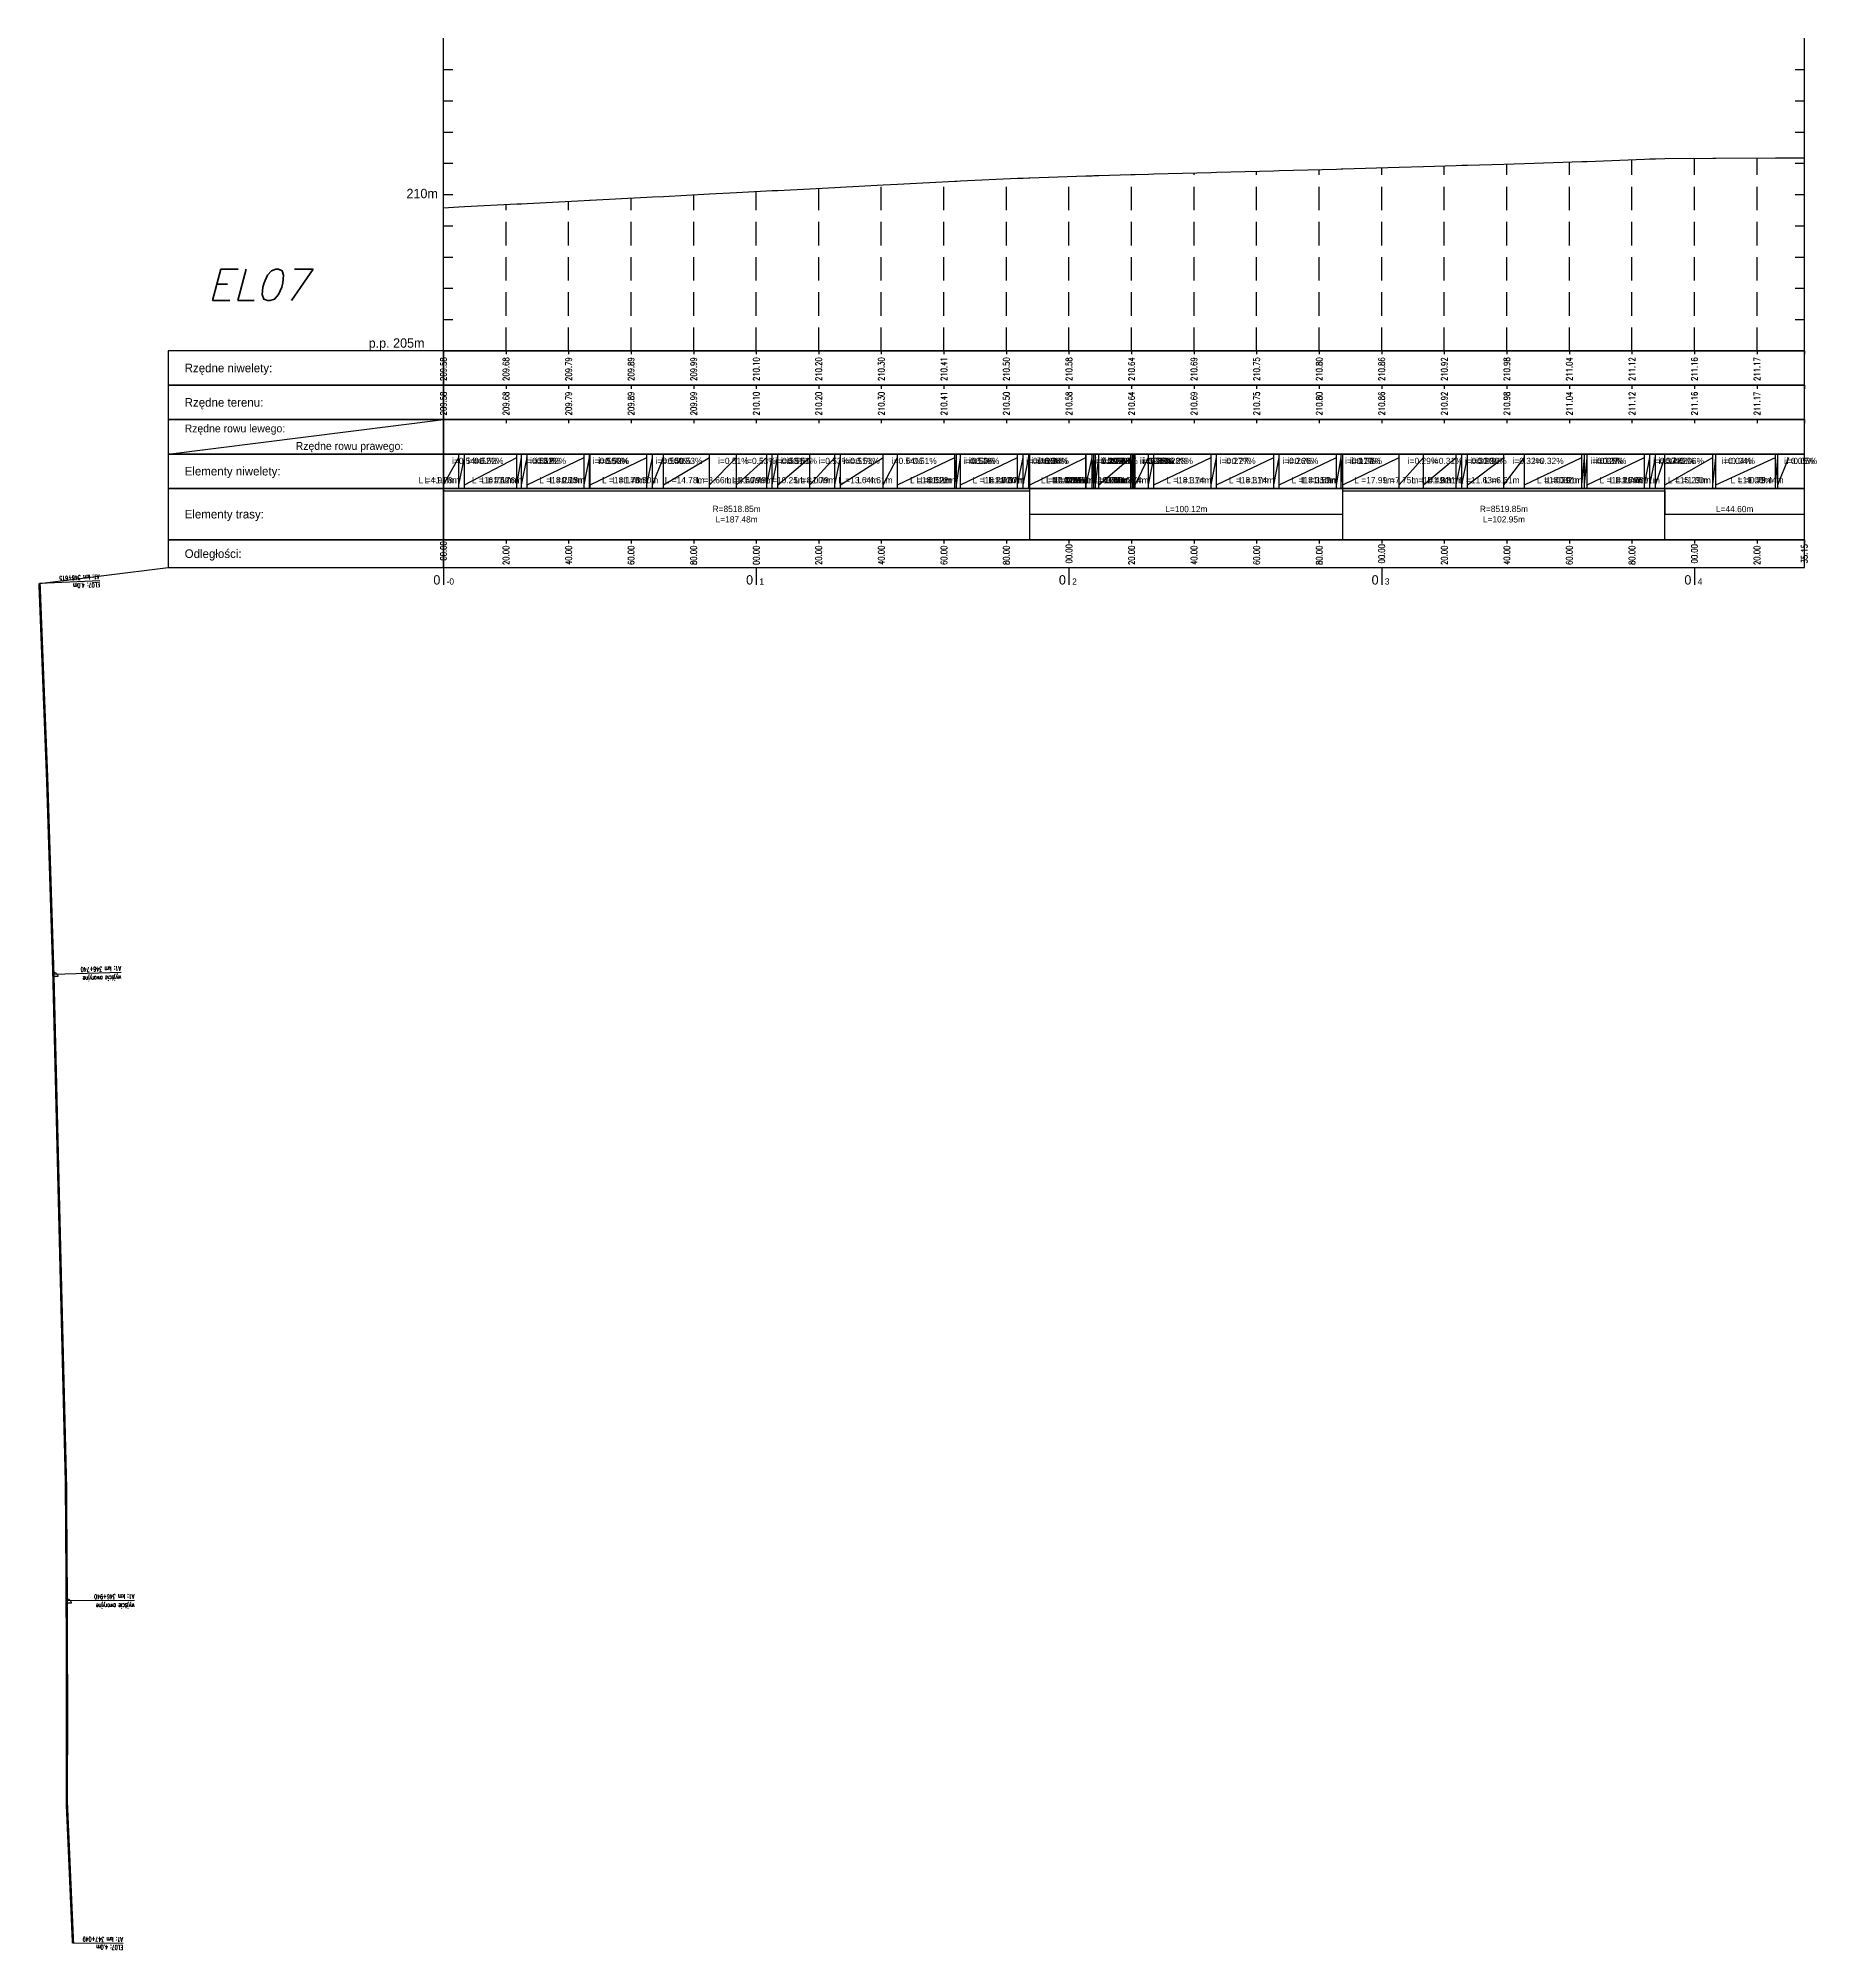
# Model space of a CAD drawing. Header units: metres. Extents: x 7399493 to 7407015, y 5696902 to 5712236.
# Drawn here: x 7405638 to 7406207, y 5701570 to 5702182 of the extents above; entities that cross this region are included whole.
import ezdxf

# ---------------------------------------------------------------- set-up
doc = ezdxf.new("R2010")
doc.units = ezdxf.units.M
doc.linetypes.add('DASHED', pattern=[0.75, 0.5, -0.25])
for name, color, linetype in [('Drzwi ewakuacyjne', 100, 'Continuous'), ('Drzwi ewakuacyjne_opis', 7, 'Continuous'), ('Ekran_akustyczny_4m', 100, 'Continuous'), ('Ekran_akustyczny_4m_opis', 7, 'Continuous'), ('pomoc', 140, 'Continuous'), ('PR_0', 7, 'Continuous'), ('PR_istniejacy_teren', 7, 'Continuous')]:
    doc.layers.add(name, color=color, linetype=linetype)
doc.styles.add('simplex 0.60', font='simplex.shx', dxfattribs={"width": 0.6})
doc.styles.add('simplex 0.80', font='simplex.shx', dxfattribs={"width": 0.8})
doc.styles.add('Standard poch.', font='simplex.shx', dxfattribs={"oblique": 15})

# ---------------------------------------------------------------- blocks, each defined once
blk = doc.blocks.new('Wyjście awaryjne')
at = {"layer": 'Drzwi ewakuacyjne'}
blk.add_lwpolyline([(0, 0), (-1.4, 0, 0.414214), (0, -1.4)], format="xyb", close=True, dxfattribs=at)
blk = doc.blocks.new('*U153')
at = {"layer": 'pomoc', "color": 7, "linetype": 'Continuous', "lineweight": -3}
for p, q in [((0, 0), (0, 100)), ((435.15, 0), (435.15, 100)), ((0, 90), (3, 90)), ((432.15, 90), (435.15, 90)), ((0, 80), (3, 80)), ((432.15, 80), (435.15, 80)), ((0, 70), (3, 70)), ((432.15, 70), (435.15, 70)), ((0, 60), (3, 60)), ((432.15, 60), (435.15, 60)), ((0, 50), (3, 50)), ((432.15, 50), (435.15, 50)), ((0, 40), (3, 40)), ((432.15, 40), (435.15, 40)), ((0, 30), (3, 30)), ((432.15, 30), (435.15, 30)), ((0, 20), (3, 20)), ((432.15, 20), (435.15, 20)), ((0, 10), (3, 10)), ((432.15, 10), (435.15, 10)), ((0, 0), (435.15, 0)), ((432.15, 0), (435.15, 0)), ((0, -11), (0, -12.1)), ((20, -11), (20, -12.1)), ((40, -11), (40, -12.1)), ((60, -11), (60, -12.1)), ((80, -11), (80, -12.1)), ((100, -11), (100, -12.1)), ((120, -11), (120, -12.1)), ((140, -11), (140, -12.1)), ((160, -11), (160, -12.1)), ((180, -11), (180, -12.1)), ((200, -11), (200, -12.1)), ((220, -11), (220, -12.1)), ((240, -11), (240, -12.1)), ((260, -11), (260, -12.1)), ((280, -11), (280, -12.1)), ((300, -11), (300, -12.1)), ((320, -11), (320, -12.1)), ((340, -11), (340, -12.1)), ((360, -11), (360, -12.1)), ((380, -11), (380, -12.1)), ((400, -11), (400, -12.1)), ((420, -11), (420, -12.1)), ((435.15, -11), (435.15, -12.1)), ((-88, -33), (0, -22)), ((0, -22), (0, -23.1)), ((20, -22), (20, -23.1)), ((40, -22), (40, -23.1)), ((60, -22), (60, -23.1)), ((80, -22), (80, -23.1)), ((100, -22), (100, -23.1)), ((120, -22), (120, -23.1)), ((140, -22), (140, -23.1)), ((160, -22), (160, -23.1)), ((180, -22), (180, -23.1)), ((200, -22), (200, -23.1)), ((220, -22), (220, -23.1)), ((240, -22), (240, -23.1)), ((260, -22), (260, -23.1)), ((280, -22), (280, -23.1)), ((300, -22), (300, -23.1)), ((320, -22), (320, -23.1)), ((340, -22), (340, -23.1)), ((360, -22), (360, -23.1)), ((380, -22), (380, -23.1)), ((400, -22), (400, -23.1)), ((420, -22), (420, -23.1)), ((435.15, -22), (435.15, -23.1)), ((0, -60.5), (0, -61.6)), ((20, -60.5), (20, -61.6)), ((40, -60.5), (40, -61.6)), ((60, -60.5), (60, -61.6)), ((80, -60.5), (80, -61.6)), ((100, -60.5), (100, -61.6)), ((120, -60.5), (120, -61.6)), ((140, -60.5), (140, -61.6)), ((160, -60.5), (160, -61.6)), ((180, -60.5), (180, -61.6)), ((200, -60.5), (200, -61.6)), ((220, -60.5), (220, -61.6)), ((240, -60.5), (240, -61.6)), ((260, -60.5), (260, -61.6)), ((280, -60.5), (280, -61.6)), ((300, -60.5), (300, -61.6)), ((320, -60.5), (320, -61.6)), ((340, -60.5), (340, -61.6)), ((360, -60.5), (360, -61.6)), ((380, -60.5), (380, -61.6)), ((400, -60.5), (400, -61.6)), ((420, -60.5), (420, -61.6)), ((435.15, -60.5), (435.15, -61.6)), ((0, -69.3), (0, -74.8)), ((100, -69.3), (100, -74.8)), ((200, -69.3), (200, -74.8)), ((300, -69.3), (300, -74.8)), ((400, -69.3), (400, -74.8))]:
    blk.add_line(p, q, dxfattribs=at)
at = {"layer": 'pomoc', "color": 7, "linetype": 'DASHED', "lineweight": -3, "ltscale": 15}
for p, q in [((435.15, 0), (435.15, 100)), ((380, 0), (380, 61.16)), ((400, 0), (400, 61.63)), ((420, 0), (420, 61.72)), ((180, 0), (180, 55.03)), ((200, 0), (200, 55.79)), ((220, 0), (220, 56.39)), ((240, 0), (240, 56.94)), ((260, 0), (260, 57.48)), ((280, 0), (280, 58.01)), ((300, 0), (300, 58.58)), ((320, 0), (320, 59.18)), ((340, 0), (340, 59.79)), ((360, 0), (360, 60.44)), ((80, 0), (80, 49.93)), ((100, 0), (100, 50.97)), ((120, 0), (120, 52.01)), ((140, 0), (140, 53.05)), ((160, 0), (160, 54.08)), ((0, 0), (0, 45.77)), ((20, 0), (20, 46.81)), ((40, 0), (40, 47.85)), ((60, 0), (60, 48.9))]:
    blk.add_line(p, q, dxfattribs=at)
at = {"layer": 'pomoc', "color": 1, "linetype": 'Continuous', "lineweight": -3}
for p, q in [((0, 0), (0, -1.1)), ((20, 0), (20, -1.1)), ((40, 0), (40, -1.1)), ((60, 0), (60, -1.1)), ((80, 0), (80, -1.1)), ((100, 0), (100, -1.1)), ((120, 0), (120, -1.1)), ((140, 0), (140, -1.1)), ((160, 0), (160, -1.1)), ((180, 0), (180, -1.1)), ((200, 0), (200, -1.1)), ((220, 0), (220, -1.1)), ((240, 0), (240, -1.1)), ((260, 0), (260, -1.1)), ((280, 0), (280, -1.1)), ((300, 0), (300, -1.1)), ((320, 0), (320, -1.1)), ((340, 0), (340, -1.1)), ((360, 0), (360, -1.1)), ((380, 0), (380, -1.1)), ((400, 0), (400, -1.1)), ((420, 0), (420, -1.1)), ((435.15, 0), (435.15, -1.1)), ((0, -22), (0, -23.1)), ((20, -22), (20, -23.1)), ((40, -22), (40, -23.1)), ((60, -22), (60, -23.1)), ((80, -22), (80, -23.1)), ((100, -22), (100, -23.1)), ((120, -22), (120, -23.1)), ((140, -22), (140, -23.1)), ((160, -22), (160, -23.1)), ((180, -22), (180, -23.1)), ((200, -22), (200, -23.1)), ((220, -22), (220, -23.1)), ((240, -22), (240, -23.1)), ((260, -22), (260, -23.1)), ((280, -22), (280, -23.1)), ((300, -22), (300, -23.1)), ((320, -22), (320, -23.1)), ((340, -22), (340, -23.1)), ((360, -22), (360, -23.1)), ((380, -22), (380, -23.1)), ((400, -22), (400, -23.1)), ((420, -22), (420, -23.1)), ((435.15, -22), (435.15, -23.1)), ((0, -44), (0, -33)), ((0, -42.9), (4.91, -34.1)), ((4.91, -44), (4.91, -33)), ((4.91, -42.9), (6.69, -34.1)), ((6.69, -44), (6.69, -33)), ((6.69, -42.9), (23.44, -34.1)), ((23.44, -44), (23.44, -33)), ((23.44, -42.9), (24.95, -34.1)), ((24.95, -44), (24.95, -33)), ((24.95, -42.9), (26.71, -34.1)), ((26.71, -44), (26.71, -33)), ((26.71, -42.9), (45, -34.1)), ((45, -44), (45, -33)), ((45, -42.9), (46.73, -34.1)), ((46.73, -44), (46.73, -33)), ((46.73, -42.9), (46.87, -34.1)), ((46.87, -44), (46.87, -33)), ((46.87, -42.9), (65.04, -34.1)), ((65.04, -44), (65.04, -33)), ((65.04, -42.9), (66.8, -34.1)), ((66.8, -44), (66.8, -33)), ((66.8, -42.9), (70.31, -34.1)), ((70.31, -44), (70.31, -33)), ((70.31, -42.9), (85.09, -34.1)), ((85.09, -44), (85.09, -33)), ((85.09, -42.9), (93.74, -34.1)), ((93.74, -44), (93.74, -33)), ((93.74, -42.9), (103.34, -34.1)), ((103.34, -44), (103.34, -33)), ((103.34, -42.9), (105.13, -34.1)), ((105.13, -44), (105.13, -33)), ((105.13, -42.9), (106.93, -34.1)), ((106.93, -44), (106.93, -33)), ((106.93, -42.9), (117.18, -34.1)), ((117.18, -44), (117.18, -33)), ((117.18, -42.9), (125.17, -34.1)), ((125.17, -44), (125.17, -33)), ((125.17, -42.9), (126.97, -34.1)), ((126.97, -44), (126.97, -33)), ((126.97, -42.9), (140.61, -34.1)), ((140.61, -44), (140.61, -33)), ((140.61, -42.9), (145.22, -34.1)), ((145.22, -44), (145.22, -33)), ((145.22, -42.9), (163.53, -34.1)), ((163.53, -44), (163.53, -33)), ((163.53, -42.9), (164.05, -34.1)), ((164.05, -44), (164.05, -33)), ((164.05, -42.9), (165.26, -34.1)), ((165.26, -44), (165.26, -33)), ((165.26, -42.9), (183.54, -34.1)), ((183.54, -44), (183.54, -33)), ((183.54, -42.9), (185.31, -34.1)), ((185.31, -44), (185.31, -33)), ((185.31, -42.9), (187.11, -34.1)), ((187.11, -44), (187.11, -33)), ((187.11, -42.9), (187.48, -34.1)), ((187.48, -44), (187.48, -33)), ((187.48, -42.9), (205.35, -34.1)), ((205.35, -44), (205.35, -33)), ((205.35, -42.9), (205.53, -34.1)), ((205.53, -44), (205.53, -33)), ((205.53, -42.9), (207.4, -34.1)), ((207.4, -44), (207.4, -33)), ((207.4, -42.9), (207.44, -34.1)), ((207.44, -44), (207.44, -33)), ((207.44, -42.9), (207.94, -34.1)), ((207.94, -44), (207.94, -33)), ((207.94, -42.9), (207.99, -34.1)), ((207.99, -44), (207.99, -33)), ((207.99, -42.9), (208.52, -34.1)), ((208.52, -44), (208.52, -33)), ((208.52, -42.9), (209.5, -34.1)), ((209.5, -44), (209.5, -33)), ((209.5, -42.9), (219.75, -34.1)), ((219.75, -44), (219.75, -33)), ((219.75, -42.9), (219.79, -34.1)), ((219.79, -44), (219.79, -33)), ((219.79, -42.9), (220.27, -34.1)), ((220.27, -44), (220.27, -33)), ((220.27, -42.9), (220.31, -34.1)), ((220.31, -44), (220.31, -33)), ((220.31, -42.9), (220.78, -34.1)), ((220.78, -44), (220.78, -33)), ((220.78, -42.9), (221.18, -34.1)), ((221.18, -44), (221.18, -33)), ((221.18, -42.9), (225.4, -34.1)), ((225.4, -44), (225.4, -33)), ((225.4, -42.9), (227.14, -34.1)), ((227.14, -44), (227.14, -33)), ((227.14, -42.9), (245.44, -34.1)), ((245.44, -44), (245.44, -33)), ((245.44, -42.9), (247.18, -34.1)), ((247.18, -44), (247.18, -33)), ((247.18, -42.9), (265.49, -34.1)), ((265.49, -44), (265.49, -33)), ((265.49, -42.9), (267.23, -34.1)), ((267.23, -44), (267.23, -33)), ((267.23, -42.9), (285.54, -34.1)), ((285.54, -44), (285.54, -33)), ((285.54, -42.9), (287.07, -34.1)), ((287.07, -44), (287.07, -33)), ((287.07, -42.9), (287.6, -34.1)), ((287.6, -44), (287.6, -33)), ((287.6, -42.9), (305.59, -34.1)), ((305.59, -44), (305.59, -33)), ((305.59, -42.9), (313.34, -34.1)), ((313.34, -44), (313.34, -33)), ((313.34, -42.9), (323.83, -34.1)), ((323.83, -44), (323.83, -33)), ((323.83, -42.9), (325.63, -34.1)), ((325.63, -44), (325.63, -33)), ((325.63, -42.9), (327.44, -34.1)), ((327.44, -44), (327.44, -33)), ((327.44, -42.9), (339.07, -34.1)), ((339.07, -44), (339.07, -33)), ((339.07, -42.9), (345.68, -34.1)), ((345.68, -44), (345.68, -33)), ((345.68, -42.9), (363.99, -34.1)), ((363.99, -44), (363.99, -33)), ((363.99, -42.9), (364.81, -34.1)), ((364.81, -44), (364.81, -33)), ((364.81, -42.9), (365.73, -34.1)), ((365.73, -44), (365.73, -33)), ((365.73, -42.9), (383.98, -34.1)), ((383.98, -44), (383.98, -33)), ((383.98, -42.9), (385.77, -34.1)), ((385.77, -44), (385.77, -33)), ((385.77, -42.9), (387.53, -34.1)), ((387.53, -44), (387.53, -33)), ((387.53, -42.9), (390.55, -34.1)), ((390.55, -44), (390.55, -33)), ((390.55, -42.9), (405.84, -34.1)), ((405.84, -44), (405.84, -33)), ((405.84, -42.9), (406.83, -34.1)), ((406.83, -44), (406.83, -33)), ((406.83, -42.9), (425.91, -34.1)), ((425.91, -44), (425.91, -33)), ((425.91, -42.9), (426.7, -34.1)), ((426.7, -44), (426.7, -33)), ((426.7, -42.9), (430.14, -34.1)), ((0, -60.5), (0, -44)), ((0, -44.83), (0, -44.83)), ((0, -44.83), (187.48, -44.83)), ((187.48, -60.5), (187.48, -44)), ((187.48, -44.83), (187.48, -44.83)), ((287.6, -60.5), (287.6, -44)), ((287.6, -52.25), (287.6, -44.83)), ((287.6, -44.83), (390.55, -44.83)), ((390.55, -60.5), (390.55, -44)), ((390.55, -44.83), (390.55, -52.25)), ((187.48, -52.25), (187.48, -52.25)), ((187.48, -52.25), (287.6, -52.25)), ((390.55, -52.25), (390.55, -52.25)), ((390.55, -52.25), (435.15, -52.25))]:
    blk.add_line(p, q, dxfattribs=at)
at = {"layer": 'pomoc', "color": 7, "linetype": 'Continuous', "lineweight": -3}
for points in [[(0, -11), (0, 0), (-88, 0), (-88, -11)], [(0, -11), (435.15, -11), (435.15, 0), (0, 0)], [(0, -22), (0, -11), (-88, -11), (-88, -22)], [(0, -22), (435.15, -22), (435.15, -11), (0, -11)], [(0, -33), (0, -22), (-88, -22), (-88, -33)], [(0, -33), (0, -22), (-88, -22), (-88, -33)], [(0, -33), (435.15, -33), (435.15, -22), (0, -22)], [(0, -33), (435.15, -33), (435.15, -22), (0, -22)], [(0, -44), (0, -33), (-88, -33), (-88, -44)], [(0, -44), (435.15, -44), (435.15, -33), (0, -33)], [(0, -60.5), (0, -44), (-88, -44), (-88, -60.5)], [(0, -60.5), (435.15, -60.5), (435.15, -44), (0, -44)], [(0, -69.3), (0, -60.5), (-88, -60.5), (-88, -69.3)], [(0, -69.3), (435.15, -69.3), (435.15, -60.5), (0, -60.5)]]:
    blk.add_3dface(points, dxfattribs=at)
at = {"layer": 'pomoc', "color": 2, "linetype": 'Continuous', "lineweight": -3, "char_height": 3}
for s, insert, attachment_point in [('210m', (-1.8, 50.3), 6), ('p.p. 205m', (-15, 4), 2)]:
    blk.add_mtext(s, dxfattribs=dict(at, insert=insert, attachment_point=attachment_point))
at = {"layer": 'pomoc', "color": 7, "linetype": 'Continuous', "lineweight": -3, "attachment_point": 4}
for s, insert, char_height in [('Rzędne niwelety:', (-82.75, -5.9), 2.75), ('Rzędne terenu:', (-82.75, -16.9), 2.75), ('Rzędne rowu lewego:', (-82.75, -25.2), 2.5), ('Elementy niwelety:', (-82.75, -38.9), 2.75), ('Elementy trasy:', (-82.75, -52.65), 2.75), ('Odległości:', (-82.75, -65.3), 2.75)]:
    blk.add_mtext(s, dxfattribs=dict(at, insert=insert, char_height=char_height))
at = {"layer": 'pomoc', "color": 1, "linetype": 'Continuous', "lineweight": -3, "insert": (-47.25, -30.8), "char_height": 2.5, "attachment_point": 4}
blk.add_mtext('Rzędne rowu prawego:', dxfattribs=at)
blk = doc.blocks.new('*U151')
at = {"layer": 'pomoc', "color": 1, "linetype": 'Continuous', "lineweight": -3, "char_height": 2, "attachment_point": 6, "rotation": 89.99998, "style": 'simplex 0.80'}
for s, insert in [('209.58', (7407815.96, 5704313.28)), ('209.68', (7407835.96, 5704313.28)), ('209.79', (7407855.96, 5704313.28)), ('209.89', (7407875.96, 5704313.28)), ('209.99', (7407895.96, 5704313.28)), ('210.10', (7407915.96, 5704313.28)), ('210.20', (7407935.96, 5704313.28)), ('210.30', (7407955.96, 5704313.28)), ('210.41', (7407975.96, 5704313.28)), ('210.50', (7407995.96, 5704313.28)), ('210.58', (7408015.96, 5704313.28)), ('210.64', (7408035.96, 5704313.28)), ('210.69', (7408055.96, 5704313.28)), ('210.75', (7408075.96, 5704313.28)), ('210.80', (7408095.96, 5704313.28)), ('210.86', (7408115.96, 5704313.28)), ('210.92', (7408135.96, 5704313.28)), ('210.98', (7408155.96, 5704313.28)), ('211.04', (7408175.96, 5704313.28)), ('211.12', (7408195.96, 5704313.28)), ('211.16', (7408215.96, 5704313.28)), ('211.17', (7408235.96, 5704313.28))]:
    blk.add_mtext(s, dxfattribs=dict(at, insert=insert))
blk = doc.blocks.new('*U150')
at = {"layer": 'pomoc', "color": 1, "linetype": 'Continuous', "lineweight": -3, "char_height": 2, "attachment_point": 6, "rotation": 89.99998, "style": 'simplex 0.80'}
for s, insert in [('209.58', (7407815.96, 5704302.28)), ('209.68', (7407835.96, 5704302.28)), ('209.79', (7407855.96, 5704302.28)), ('209.89', (7407875.96, 5704302.28)), ('209.99', (7407895.96, 5704302.28)), ('210.10', (7407915.96, 5704302.28)), ('210.20', (7407935.96, 5704302.28)), ('210.30', (7407955.96, 5704302.28)), ('210.41', (7407975.96, 5704302.28)), ('210.50', (7407995.96, 5704302.28)), ('210.58', (7408015.96, 5704302.28)), ('210.64', (7408035.96, 5704302.28)), ('210.69', (7408055.96, 5704302.28)), ('210.75', (7408075.96, 5704302.28)), ('210.80', (7408095.96, 5704302.28)), ('210.86', (7408115.96, 5704302.28)), ('210.92', (7408135.96, 5704302.28)), ('210.98', (7408155.96, 5704302.28)), ('211.04', (7408175.96, 5704302.28)), ('211.12', (7408195.96, 5704302.28)), ('211.16', (7408215.96, 5704302.28)), ('211.17', (7408235.96, 5704302.28))]:
    blk.add_mtext(s, dxfattribs=dict(at, insert=insert))
blk = doc.blocks.new('*U149')
at = {"layer": 'PR_0', "color": 1, "linetype": 'Continuous', "lineweight": -3, "char_height": 2}
for s, insert, attachment_point in [('i=0.54%', (7407818.71, 5704279.11), 7), ('i=0.52%', (7407823.62, 5704279.11), 7), ('i=0.52%', (7407825.4, 5704279.11), 7), ('i=0.54%', (7407842.14, 5704279.11), 7), ('i=0.52%', (7407843.66, 5704279.11), 7), ('i=0.52%', (7407845.42, 5704279.11), 7), ('i=0.50%', (7407863.71, 5704279.11), 7), ('i=0.50%', (7407865.43, 5704279.11), 7), ('i=0.52%', (7407865.58, 5704279.11), 7), ('i=0.50%', (7407883.75, 5704279.11), 7), ('i=0.50%', (7407885.51, 5704279.11), 7), ('i=0.53%', (7407889.01, 5704279.11), 7), ('i=0.51%', (7407903.79, 5704279.11), 7), ('i=0.53%', (7407912.45, 5704279.11), 7), ('i=0.53%', (7407922.04, 5704279.11), 7), ('i=0.51%', (7407923.84, 5704279.11), 7), ('i=0.51%', (7407925.63, 5704279.11), 7), ('i=0.53%', (7407935.88, 5704279.11), 7), ('i=0.51%', (7407943.88, 5704279.11), 7), ('i=0.51%', (7407945.68, 5704279.11), 7), ('i=0.54%', (7407959.32, 5704279.11), 7), ('i=0.51%', (7407963.93, 5704279.11), 7), ('i=0.51%', (7407982.24, 5704279.11), 7), ('i=0.53%', (7407982.76, 5704279.11), 7), ('i=0.46%', (7407983.97, 5704279.11), 7), ('i=0.46%', (7408002.25, 5704279.11), 7), ('i=0.36%', (7408004.02, 5704279.11), 7), ('i=0.36%', (7408005.82, 5704279.11), 7), ('i=0.34%', (7408006.19, 5704279.11), 7), ('i=0.29%', (7408024.06, 5704279.11), 7), ('i=0.29%', (7408024.24, 5704279.11), 7), ('i=0.28%', (7408026.1, 5704279.11), 7), ('i=0.28%', (7408026.15, 5704279.11), 7), ('i=0.28%', (7408026.65, 5704279.11), 7), ('i=0.28%', (7408026.7, 5704279.11), 7), ('i=0.28%', (7408027.23, 5704279.11), 7), ('i=0.28%', (7408028.21, 5704279.11), 7), ('i=0.28%', (7408038.46, 5704279.11), 7), ('i=0.28%', (7408038.5, 5704279.11), 7), ('i=0.28%', (7408038.98, 5704279.11), 7), ('i=0.28%', (7408039.02, 5704279.11), 7), ('i=0.28%', (7408039.49, 5704279.11), 7), ('i=0.28%', (7408039.89, 5704279.11), 7), ('i=0.28%', (7408044.11, 5704279.11), 7), ('i=0.28%', (7408045.84, 5704279.11), 7), ('i=0.27%', (7408064.15, 5704279.11), 7), ('i=0.27%', (7408065.89, 5704279.11), 7), ('i=0.26%', (7408084.2, 5704279.11), 7), ('i=0.26%', (7408085.94, 5704279.11), 7), ('i=0.17%', (7408104.25, 5704279.11), 7), ('i=0.17%', (7408105.78, 5704279.11), 7), ('i=0.31%', (7408106.31, 5704279.11), 7), ('i=0.29%', (7408124.29, 5704279.11), 7), ('i=0.31%', (7408132.05, 5704279.11), 7), ('i=0.31%', (7408142.53, 5704279.11), 7), ('i=0.30%', (7408144.34, 5704279.11), 7), ('i=0.30%', (7408146.15, 5704279.11), 7), ('i=0.32%', (7408157.78, 5704279.11), 7), ('i=0.32%', (7408164.39, 5704279.11), 7), ('i=0.32%', (7408182.7, 5704279.11), 7), ('i=0.35%', (7408183.52, 5704279.11), 7), ('i=0.37%', (7408184.43, 5704279.11), 7), ('i=0.37%', (7408202.69, 5704279.11), 7), ('i=0.42%', (7408204.48, 5704279.11), 7), ('i=0.42%', (7408206.24, 5704279.11), 7), ('i=0.06%', (7408209.26, 5704279.11), 7), ('i=0.04%', (7408224.55, 5704279.11), 7), ('i=0.04%', (7408225.54, 5704279.11), 7), ('i=0.05%', (7408244.62, 5704279.11), 7), ('i=0.05%', (7408245.41, 5704279.11), 7), ('L =4.91m', (7407819.24, 5704272.98), 9), ('L =1.78m', (7407821.02, 5704272.98), 9), ('L =16.74m', (7407837.77, 5704272.98), 9), ('L =1.52m', (7407839.29, 5704272.98), 9), ('L =1.76m', (7407841.05, 5704272.98), 9), ('L =18.28m', (7407859.33, 5704272.98), 9), ('L =1.73m', (7407861.06, 5704272.98), 9), ('L =0.15m', (7407861.2, 5704272.98), 9), ('L =18.17m', (7407879.37, 5704272.98), 9), ('L =1.76m', (7407881.14, 5704272.98), 9), ('L =3.50m', (7407884.64, 5704272.98), 9), ('L =14.78m', (7407899.42, 5704272.98), 9), ('L =8.66m', (7407908.07, 5704272.98), 9), ('L =9.60m', (7407917.67, 5704272.98), 9), ('L =1.79m', (7407919.46, 5704272.98), 9), ('L =1.79m', (7407921.26, 5704272.98), 9), ('L =10.25m', (7407931.51, 5704272.98), 9), ('L =8.00m', (7407939.51, 5704272.98), 9), ('L =1.79m', (7407941.3, 5704272.98), 9), ('L =13.64m', (7407954.94, 5704272.98), 9), ('L =4.61m', (7407959.55, 5704272.98), 9), ('L =18.31m', (7407977.86, 5704272.98), 9), ('L =0.52m', (7407978.38, 5704272.98), 9), ('L =1.22m', (7407979.6, 5704272.98), 9), ('L =18.28m', (7407997.88, 5704272.98), 9), ('L =1.77m', (7407999.64, 5704272.98), 9), ('L =1.80m', (7408001.44, 5704272.98), 9), ('L =0.37m', (7408001.82, 5704272.98), 9), ('L =17.87m', (7408019.69, 5704272.98), 9), ('L =0.18m', (7408019.86, 5704272.98), 9), ('L =1.87m', (7408021.73, 5704272.98), 9), ('L =0.05m', (7408021.78, 5704272.98), 9), ('L =0.50m', (7408022.27, 5704272.98), 9), ('L =0.05m', (7408022.32, 5704272.98), 9), ('L =0.53m', (7408022.86, 5704272.98), 9), ('L =0.97m', (7408023.83, 5704272.98), 9), ('L =10.25m', (7408034.08, 5704272.98), 9), ('L =0.05m', (7408034.13, 5704272.98), 9), ('L =0.48m', (7408034.6, 5704272.98), 9), ('L =0.04m', (7408034.65, 5704272.98), 9), ('L =0.46m', (7408035.11, 5704272.98), 9), ('L =0.40m', (7408035.51, 5704272.98), 9), ('L =4.22m', (7408039.73, 5704272.98), 9), ('L =1.74m', (7408041.47, 5704272.98), 9), ('L =18.31m', (7408059.78, 5704272.98), 9), ('L =1.74m', (7408061.51, 5704272.98), 9), ('L =18.31m', (7408079.82, 5704272.98), 9), ('L =1.74m', (7408081.56, 5704272.98), 9), ('L =18.31m', (7408099.87, 5704272.98), 9), ('L =1.53m', (7408101.41, 5704272.98), 9), ('L =0.53m', (7408101.93, 5704272.98), 9), ('L =17.99m', (7408119.92, 5704272.98), 9), ('L =7.75m', (7408127.67, 5704272.98), 9), ('L =10.49m', (7408138.16, 5704272.98), 9), ('L =1.81m', (7408139.97, 5704272.98), 9), ('L =1.81m', (7408141.78, 5704272.98), 9), ('L =11.63m', (7408153.41, 5704272.98), 9), ('L =6.61m', (7408160.01, 5704272.98), 9), ('L =18.31m', (7408178.32, 5704272.98), 9), ('L =0.82m', (7408179.14, 5704272.98), 9), ('L =0.91m', (7408180.06, 5704272.98), 9), ('L =18.26m', (7408198.32, 5704272.98), 9), ('L =1.79m', (7408200.11, 5704272.98), 9), ('L =1.76m', (7408201.87, 5704272.98), 9), ('L =3.01m', (7408204.88, 5704272.98), 9), ('L =15.29m', (7408220.17, 5704272.98), 9), ('L =1.00m', (7408221.17, 5704272.98), 9), ('L =19.08m', (7408240.25, 5704272.98), 9), ('L =0.79m', (7408241.04, 5704272.98), 9), ('L =3.44m', (7408244.48, 5704272.98), 9)]:
    blk.add_mtext(s, dxfattribs=dict(at, insert=insert, attachment_point=attachment_point))
blk = doc.blocks.new('*U148')
at = {"layer": 'pomoc', "color": 1, "linetype": 'Continuous', "lineweight": -3, "char_height": 2}
for s, insert, attachment_point in [('R=8518.85m^JL=187.48m', (7407909.7, 5704263.11), 5), ('L=100.12m', (7408053.5, 5704263.73), 8), ('R=8519.85m^JL=102.95m', (7408155.03, 5704263.11), 5), ('L=44.60m', (7408228.81, 5704263.73), 8)]:
    blk.add_mtext(s, dxfattribs=dict(at, insert=insert, attachment_point=attachment_point))
blk = doc.blocks.new('*U147')
at = {"layer": 'pomoc', "color": 1, "linetype": 'Continuous', "lineweight": -3, "char_height": 2, "attachment_point": 5, "rotation": 90, "style": 'simplex 0.80'}
for s, insert in [('-00.00', (7407815.96, 5704250.46)), ('20.00', (7407835.96, 5704249.96)), ('40.00', (7407855.96, 5704249.96)), ('60.00', (7407875.96, 5704249.96)), ('80.00', (7407895.96, 5704249.96)), ('00.00', (7407915.96, 5704249.96)), ('20.00', (7407935.96, 5704249.96)), ('40.00', (7407955.96, 5704249.96)), ('60.00', (7407975.96, 5704249.96)), ('80.00', (7407995.96, 5704249.96)), ('00.00', (7408015.96, 5704250.46)), ('20.00', (7408035.96, 5704249.96)), ('40.00', (7408055.96, 5704249.96)), ('60.00', (7408075.96, 5704249.96)), ('80.00', (7408095.96, 5704249.96)), ('00.00', (7408115.96, 5704250.46)), ('20.00', (7408135.96, 5704249.96)), ('40.00', (7408155.96, 5704249.96)), ('60.00', (7408175.96, 5704249.96)), ('80.00', (7408195.96, 5704249.96)), ('00.00', (7408215.96, 5704250.46)), ('20.00', (7408235.96, 5704249.96)), ('35.15', (7408251.11, 5704250.46))]:
    blk.add_mtext(s, dxfattribs=dict(at, insert=insert))
blk = doc.blocks.new('*U146')
at = {"layer": 'pomoc', "color": 1, "linetype": 'Continuous', "lineweight": -3}
for s, insert, char_height, attachment_point in [('0', (7407814.96, 5704240.56), 3, 9), ('-0', (7407816.96, 5704240.56), 2, 7), ('0', (7407914.96, 5704240.56), 3, 9), ('1', (7407916.96, 5704240.56), 2, 7), ('0', (7408014.96, 5704240.56), 3, 9), ('2', (7408016.96, 5704240.56), 2, 7), ('0', (7408114.96, 5704240.56), 3, 9), ('3', (7408116.96, 5704240.56), 2, 7), ('0', (7408214.96, 5704240.56), 3, 9), ('4', (7408216.96, 5704240.56), 2, 7)]:
    blk.add_mtext(s, dxfattribs=dict(at, insert=insert, char_height=char_height, attachment_point=attachment_point))

msp = doc.modelspace()

# ---------------------------------------------------------------- linework, layer by layer
at = {"layer": 'Drzwi ewakuacyjne_opis'}
for p, q in [((7405664.58, 5701882.75), (7405642.93, 5701882.14)), ((7405668.86, 5701681.84), (7405647.2, 5701681.74))]:
    msp.add_line(p, q, dxfattribs=at)
at = {"layer": 'Ekran_akustyczny_4m', "const_width": 0.8}
msp.add_lwpolyline([(7405638.5, 5702007.24, -0.005502), (7405644.46, 5701819.86), (7405646.95, 5701719.77, -0.003021), (7405647.25, 5701616.82), (7405649.21, 5701572.26)], format="xyb", dxfattribs=at)
at = {"layer": 'Ekran_akustyczny_4m_opis'}
for p, q in [((7405657.74, 5702008.06), (7405638.5, 5702007.24)), ((7405665.22, 5701572.13), (7405649.21, 5701572.26))]:
    msp.add_line(p, q, dxfattribs=at)
at = {"layer": 'pomoc', "color": 3, "linetype": 'Continuous', "lineweight": 25}
msp.add_line((7405638.5, 5702007.24), (7405679.67, 5702012.33), dxfattribs=at)
at = {"layer": 'PR_istniejacy_teren', "color": 7, "linetype": 'Continuous', "lineweight": -3, "ltscale": 4}
for p, q in [((7406073.25, 5702140.38), (7406081, 5702140.6)), ((7406081, 5702140.6), (7406091.49, 5702140.93)), ((7406091.49, 5702140.93), (7406093.3, 5702140.99)), ((7406093.3, 5702140.99), (7406095.11, 5702141.04)), ((7406095.11, 5702141.04), (7406106.74, 5702141.39)), ((7406106.74, 5702141.39), (7406113.35, 5702141.6)), ((7406113.35, 5702141.6), (7406131.66, 5702142.2)), ((7406131.66, 5702142.2), (7406132.48, 5702142.22)), ((7406132.48, 5702142.22), (7406133.39, 5702142.25)), ((7406133.39, 5702142.25), (7406151.65, 5702142.94)), ((7406151.65, 5702142.94), (7406153.44, 5702143)), ((7406153.44, 5702143), (7406155.2, 5702143.08)), ((7406155.2, 5702143.08), (7406158.21, 5702143.2)), ((7406158.21, 5702143.2), (7406173.5, 5702143.29)), ((7406173.5, 5702143.29), (7406174.5, 5702143.29)), ((7406174.5, 5702143.29), (7406193.58, 5702143.37)), ((7406193.58, 5702143.37), (7406194.37, 5702143.38)), ((7406194.37, 5702143.38), (7406202.82, 5702143.42)), ((7405894.64, 5702134.01), (7405908.28, 5702134.71)), ((7405908.28, 5702134.71), (7405912.89, 5702134.95)), ((7405912.89, 5702134.95), (7405931.2, 5702135.89)), ((7405931.2, 5702135.89), (7405931.71, 5702135.91)), ((7405931.71, 5702135.91), (7405932.93, 5702135.98)), ((7405932.93, 5702135.98), (7405951.21, 5702136.83)), ((7405951.21, 5702136.83), (7405952.97, 5702136.91)), ((7405952.97, 5702136.91), (7405954.78, 5702136.97)), ((7405954.78, 5702136.97), (7405955.15, 5702136.99)), ((7405955.15, 5702136.99), (7405973.02, 5702137.6)), ((7405973.02, 5702137.6), (7405973.2, 5702137.6)), ((7405973.2, 5702137.6), (7405975.06, 5702137.66)), ((7405975.06, 5702137.66), (7405975.11, 5702137.66)), ((7405975.11, 5702137.66), (7405975.61, 5702137.68)), ((7405975.61, 5702137.68), (7405975.66, 5702137.68)), ((7405975.66, 5702137.68), (7405976.19, 5702137.69)), ((7405976.19, 5702137.69), (7405977.17, 5702137.72)), ((7405977.17, 5702137.72), (7405987.41, 5702138.01)), ((7405987.41, 5702138.01), (7405987.46, 5702138.01)), ((7405987.46, 5702138.01), (7405987.94, 5702138.02)), ((7405987.94, 5702138.02), (7405987.98, 5702138.02)), ((7405987.98, 5702138.02), (7405988.44, 5702138.04)), ((7405988.44, 5702138.04), (7405988.84, 5702138.05)), ((7405988.84, 5702138.05), (7405993.06, 5702138.17)), ((7405993.06, 5702138.17), (7405994.8, 5702138.21)), ((7405994.8, 5702138.21), (7406013.11, 5702138.72)), ((7406013.11, 5702138.72), (7406014.85, 5702138.76)), ((7406014.85, 5702138.76), (7406033.16, 5702139.26)), ((7406033.16, 5702139.26), (7406034.89, 5702139.3)), ((7406034.89, 5702139.3), (7406053.21, 5702139.78)), ((7406053.21, 5702139.78), (7406054.74, 5702139.81)), ((7406054.74, 5702139.81), (7406055.27, 5702139.82)), ((7406055.27, 5702139.82), (7406073.25, 5702140.38)), ((7405774.36, 5702127.75), (7405791.1, 5702128.62)), ((7405791.1, 5702128.62), (7405792.62, 5702128.7)), ((7405792.62, 5702128.7), (7405794.38, 5702128.79)), ((7405794.38, 5702128.79), (7405812.66, 5702129.74)), ((7405812.66, 5702129.74), (7405814.39, 5702129.83)), ((7405814.39, 5702129.83), (7405814.54, 5702129.84)), ((7405814.54, 5702129.84), (7405832.71, 5702130.79)), ((7405832.71, 5702130.79), (7405834.47, 5702130.88)), ((7405834.47, 5702130.88), (7405837.97, 5702131.05)), ((7405837.97, 5702131.05), (7405852.75, 5702131.83)), ((7405852.75, 5702131.83), (7405861.41, 5702132.27)), ((7405861.41, 5702132.27), (7405871, 5702132.78)), ((7405871, 5702132.78), (7405872.8, 5702132.87)), ((7405872.8, 5702132.87), (7405874.59, 5702132.96)), ((7405874.59, 5702132.96), (7405884.84, 5702133.49)), ((7405884.84, 5702133.49), (7405892.84, 5702133.91)), ((7405892.84, 5702133.91), (7405894.64, 5702134.01)), ((7405767.67, 5702127.4), (7405772.57, 5702127.66)), ((7405772.57, 5702127.66), (7405774.36, 5702127.75))]:
    msp.add_line(p, q, dxfattribs=at)

# ---------------------------------------------------------------- block references
at = {"layer": 'Drzwi ewakuacyjne', "xscale": -1}
for p, rotation in [((7405642.95, 5701881.45), 91.67070310828335), ((7405647.21, 5701681.04), 90.18154761220669)]:
    msp.add_blockref('Wyjście awaryjne', p, dxfattribs=dict(at, rotation=rotation))
at = {"layer": 'pomoc', "color": 140, "linetype": 'Continuous', "lineweight": -3}
for name, p in [('*U153', (7405767.67, 5702081.63)), ('*U151', (-2048.29, -2233.73)), ('*U150', (-2048.29, -2233.73)), ('*U149', (-2048.29, -2233.73)), ('*U148', (-2048.29, -2233.73)), ('*U147', (-2048.29, -2233.73)), ('*U146', (-2048.29, -2233.73))]:
    msp.add_blockref(name, p, dxfattribs=at)

# ---------------------------------------------------------------- texts
at = {"layer": 'Drzwi ewakuacyjne_opis', "char_height": 1.5, "attachment_point": 7, "style": 'simplex 0.60'}
for s, insert, rotation in [('A1: km 346+740', (7405664.52, 5701884.81), 181.60878), ('wyjście awaryjne', (7405664.59, 5701882.33), 181.60878), ('A1: km 346+940', (7405668.84, 5701683.9), 180.26064), ('wyjście awaryjne', (7405668.86, 5701681.41), 180.26064)]:
    msp.add_mtext(s, dxfattribs=dict(at, insert=insert, rotation=rotation))
at = {"layer": 'Ekran_akustyczny_4m_opis', "char_height": 1.5, "attachment_point": 7, "style": 'simplex 0.60'}
for s, insert, rotation in [('A1: km 346+615', (7405657.65, 5702010.12), 182.45067), ('EL07: 4.0m', (7405657.76, 5702007.6), 182.45067), ('A1: km 347+049', (7405665.19, 5701574.19), 179.52453), ('EL07: 4.0m', (7405665.21, 5701571.67), 179.52453)]:
    msp.add_mtext(s, dxfattribs=dict(at, insert=insert, rotation=rotation))
at = {"layer": 'pomoc', "style": 'Standard poch.', "oblique": 15}
msp.add_text('EL07', height=10, dxfattribs=at).set_placement((7405692.09, 5702097.72))

doc.saveas('drawing.dxf')
